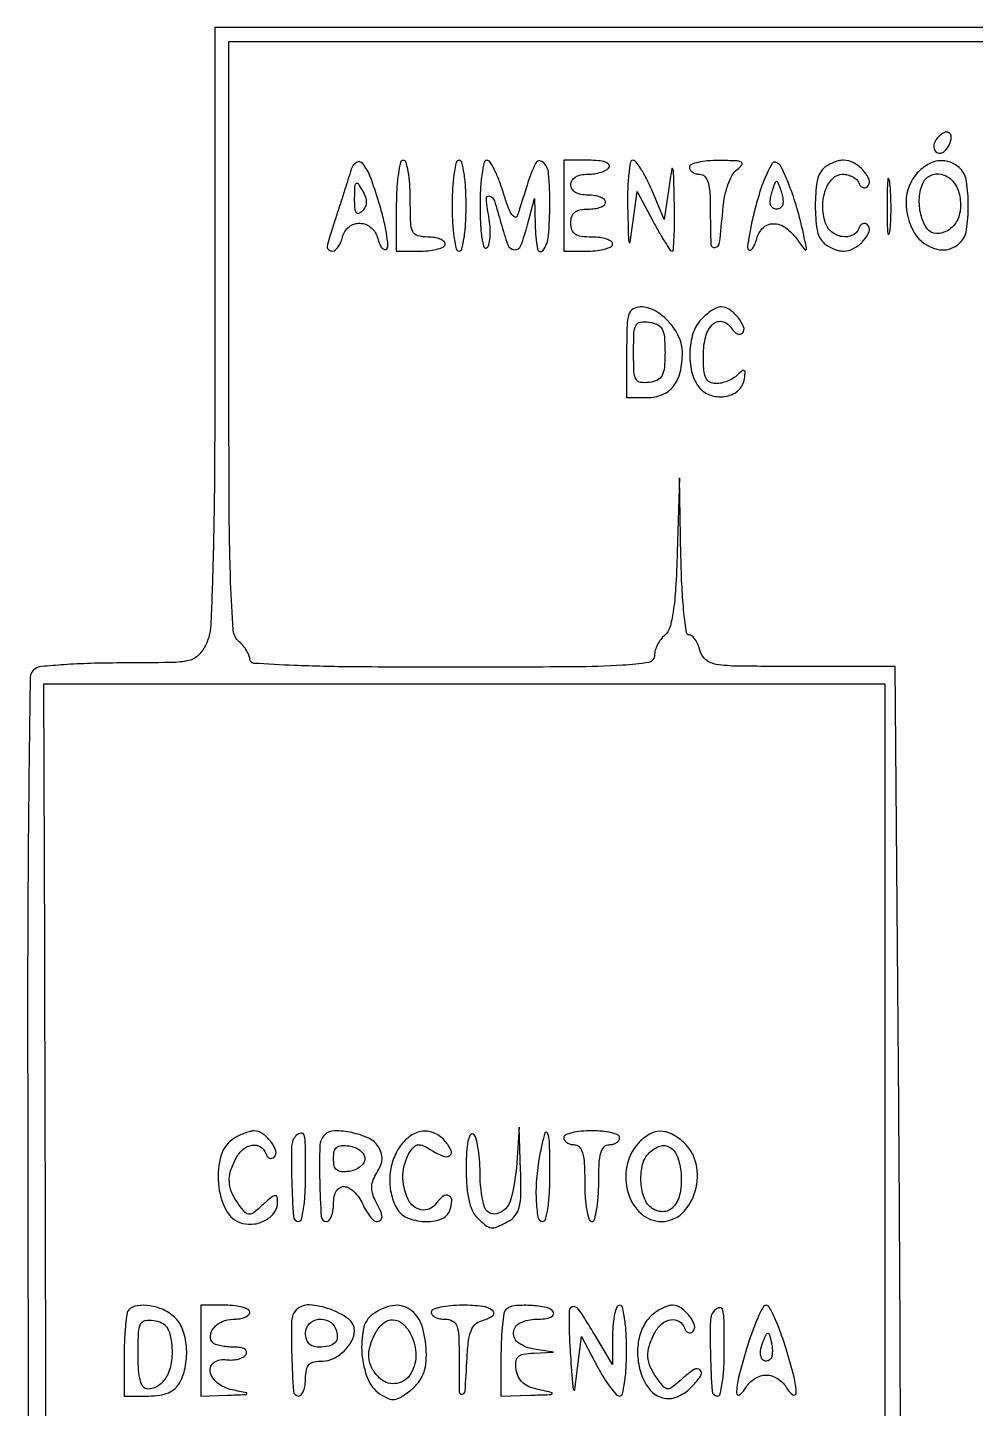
# Model space of a CAD drawing. Header units: millimetres. Extents: x 42961 to 43381, y 28224 to 28521.
# Drawn here: x 43142.59 to 43154.79, y 28340.88 to 28358.64 of the extents above; entities that cross this region are included whole.
import ezdxf

# ---------------------------------------------------------------- set-up
doc = ezdxf.new("R2010")
doc.units = ezdxf.units.MM

msp = doc.modelspace()

# ---------------------------------------------------------------- linework, layer by layer
for points in [[(43157.126, 28358.638), (43151.064, 28358.638), (43145.002, 28358.638), (43145.002, 28354.794, -0.001392), (43144.997, 28352.903, -0.005476), (43144.977, 28351.737, -0.004968), (43144.948, 28350.945, -0.097162), (43144.89, 28350.708, -0.085113), (43144.792, 28350.566, -0.145592), (43144.667, 28350.497, -0.050625), (43144.44, 28350.47, -0.003413), (43143.789, 28350.465, 0.006707), (43143.403, 28350.459, 0.009468), (43143.059, 28350.442, 0.006133), (43142.772, 28350.419, 0.119148), (43142.689, 28350.391, 0.253226), (43142.624, 28350.274, 0.000783), (43142.604, 28348.517, 0.002627), (43142.592, 28345.984, 0.000492), (43142.599, 28341.344), (43142.622, 28332.368)], [(43153.827, 28339.77, 0.000667), (43153.819, 28342.348, 0.00081), (43153.803, 28344.762), (43153.758, 28350.42), (43152.528, 28350.42, -0.002471), (43151.732, 28350.424, -0.036644), (43151.455, 28350.447, -0.131239), (43151.32, 28350.507, -0.16316), (43151.246, 28350.623, 0.038611), (43151.22, 28350.7, 0.050484), (43151.184, 28350.765, 0.060153), (43151.145, 28350.81, 0.184257), (43151.107, 28350.825, -0.373756), (43151.07, 28350.857, -0.0086), (43151.039, 28351.109, -0.014269), (43151.014, 28351.432, -0.007433), (43151, 28351.835), (43150.981, 28352.845), (43150.952, 28351.888, -0.00689), (43150.932, 28351.425, -0.022958), (43150.9, 28351.121, -0.033138), (43150.857, 28350.921, -0.150144), (43150.792, 28350.822, 0.058684), (43150.741, 28350.769, 0.043748), (43150.699, 28350.701, 0.044591), (43150.67, 28350.628, 0.072747), (43150.66, 28350.562, -0.365304), (43150.585, 28350.473, -0.027934), (43150.25, 28350.435, -0.013229), (43149.616, 28350.415, -0.001237), (43148.055, 28350.41, -0.001928), (43146.78, 28350.415, -0.008301), (43146.022, 28350.433, -0.005369), (43145.504, 28350.46, -0.396129), (43145.451, 28350.516, 0.09661), (43145.441, 28350.565, 0.041873), (43145.411, 28350.624, 0.03938), (43145.368, 28350.684, 0.042023), (43145.316, 28350.735, -0.204773), (43145.238, 28350.888, -0.008944), (43145.205, 28351.502, -0.007571), (43145.186, 28352.518, -0.001022), (43145.182, 28354.653), (43145.182, 28358.459), (43151.109, 28358.459), (43157.037, 28358.459)]]:
    msp.add_lwpolyline(points, format="xyb")
for points in [[(43154.312, 28357.231, 0.091378), (43154.267, 28357.165, 0.130128), (43154.255, 28357.094, 0.180985), (43154.28, 28357.042, 0.191777), (43154.333, 28357.022, 0.13875), (43154.367, 28357.031, 0.061199), (43154.404, 28357.061, 0.053891), (43154.439, 28357.105, 0.048303), (43154.465, 28357.156, 0.096999), (43154.479, 28357.239, 0.280386), (43154.449, 28357.286, 0.235886), (43154.387, 28357.286, 0.0791)], [(43146.758, 28356.819, -0.002418), (43146.737, 28356.752, -0.000326), (43146.692, 28356.61, -0.000376), (43146.638, 28356.442, -0.000317), (43146.581, 28356.265, 0.001596), (43146.469, 28355.913, 0.044912), (43146.449, 28355.82, 0.278017), (43146.466, 28355.781, 0.154065), (43146.518, 28355.764, 0.181596), (43146.552, 28355.777, 0.059916), (43146.588, 28355.817, 0.050447), (43146.621, 28355.875, 0.038887), (43146.645, 28355.944, -0.160335), (43146.729, 28356.075, -0.181942), (43146.871, 28356.122, -0.173531), (43147.013, 28356.064, -0.147796), (43147.098, 28355.925, 0.036107), (43147.123, 28355.854, 0.075891), (43147.153, 28355.804, 0.142813), (43147.185, 28355.783, 0.27828), (43147.213, 28355.79, 0.226606), (43147.23, 28355.839, 0.014829), (43147.21, 28355.993, 0.019195), (43147.171, 28356.181, 0.012987), (43147.113, 28356.392, 0.016073), (43147.001, 28356.724, 0.083819), (43146.904, 28356.89, 0.366226), (43146.825, 28356.904, 0.188974)], [(43147.337, 28356.348), (43147.337, 28355.764), (43147.651, 28355.764, 0.027026), (43147.772, 28355.771, 0.042582), (43147.873, 28355.791, 0.052312), (43147.945, 28355.819, 0.277684), (43147.966, 28355.854, 0.226478), (43147.949, 28355.888, 0.074992), (43147.9, 28355.917, 0.057076), (43147.827, 28355.937, 0.038131), (43147.741, 28355.944, -0.067911), (43147.613, 28355.961, -0.221767), (43147.549, 28356.016, -0.098356), (43147.522, 28356.132, -0.008616), (43147.517, 28356.438, 0.017105), (43147.51, 28356.627, 0.027868), (43147.49, 28356.787, 0.026982), (43147.462, 28356.906, 0.332234), (43147.427, 28356.932, 0.345347), (43147.391, 28356.904, 0.022017), (43147.363, 28356.763, 0.024301), (43147.343, 28356.576, 0.013867)], [(43148.055, 28356.348, 0.013867), (43148.062, 28356.12, 0.024301), (43148.081, 28355.933, 0.022017), (43148.109, 28355.792, 0.345347), (43148.145, 28355.764, 0.345347), (43148.181, 28355.792, 0.022017), (43148.209, 28355.933, 0.024301), (43148.229, 28356.12, 0.013867), (43148.235, 28356.348, 0.013867), (43148.229, 28356.576, 0.024301), (43148.209, 28356.763, 0.022017), (43148.181, 28356.904, 0.345347), (43148.145, 28356.932, 0.345347), (43148.109, 28356.904, 0.022017), (43148.081, 28356.763, 0.024301), (43148.062, 28356.576, 0.013867)], [(43148.415, 28356.343, 0.012165), (43148.42, 28356.111, 0.026571), (43148.438, 28355.934, 0.033923), (43148.465, 28355.818, 0.493524), (43148.499, 28355.805, 0.194891), (43148.528, 28355.845, 0.039173), (43148.543, 28355.934, 0.036053), (43148.545, 28356.046, 0.026863), (43148.532, 28356.17, -0.015091), (43148.496, 28356.439, -0.535895), (43148.537, 28356.472, -0.245823), (43148.599, 28356.411, -0.011776), (43148.684, 28356.123, 0.022751), (43148.773, 28355.844, 0.295974), (43148.857, 28355.781, 0.329916), (43148.94, 28355.834, 0.025567), (43149.025, 28356.101), (43149.115, 28356.438), (43149.124, 28356.101, 0.035187), (43149.154, 28355.79, 0.660453), (43149.225, 28355.773, 0.138594), (43149.295, 28355.96, 0.021935), (43149.313, 28356.355, 0.019322), (43149.297, 28356.761, 0.196321), (43149.223, 28356.909, 0.494513), (43149.128, 28356.889, 0.039314), (43149.019, 28356.612, -0.001941), (43148.985, 28356.501, -0.001727), (43148.949, 28356.386, -0.001733), (43148.916, 28356.283, -0.005351), (43148.892, 28356.213, -0.440264), (43148.862, 28356.2, -0.152233), (43148.822, 28356.236, -0.046844), (43148.771, 28356.342, -0.015526), (43148.717, 28356.505, 0.017548), (43148.661, 28356.669, 0.026342), (43148.601, 28356.806, 0.024345), (43148.543, 28356.909, 0.257098), (43148.502, 28356.932, 0.350381), (43148.468, 28356.904, 0.018991), (43148.44, 28356.759, 0.022811), (43148.421, 28356.569, 0.013891)], [(43149.492, 28356.348), (43149.492, 28355.764), (43149.807, 28355.764, 0.027026), (43149.927, 28355.771, 0.042582), (43150.029, 28355.791, 0.052312), (43150.1, 28355.819, 0.277684), (43150.121, 28355.854, 0.254951), (43150.102, 28355.889, 0.06271), (43150.042, 28355.917, 0.048861), (43149.955, 28355.937, 0.031626), (43149.852, 28355.944, -0.030703), (43149.717, 28355.952, -0.116834), (43149.638, 28355.981, -0.166173), (43149.597, 28356.036, -0.081208), (43149.582, 28356.123, -0.07578), (43149.595, 28356.207, -0.149477), (43149.633, 28356.263, -0.124434), (43149.701, 28356.294, -0.044917), (43149.807, 28356.303, 0.038131), (43149.893, 28356.31, 0.057076), (43149.965, 28356.329, 0.074992), (43150.015, 28356.358, 0.226478), (43150.031, 28356.393, 0.226478), (43150.015, 28356.427, 0.074992), (43149.965, 28356.456, 0.057076), (43149.893, 28356.476, 0.038131), (43149.807, 28356.483, -0.04716), (43149.713, 28356.492, -0.088208), (43149.642, 28356.519, -0.118484), (43149.598, 28356.562, -0.140575), (43149.582, 28356.617, -0.1393), (43149.598, 28356.673, -0.117066), (43149.641, 28356.716, -0.088683), (43149.711, 28356.743, -0.049343), (43149.801, 28356.752, 0.037634), (43149.889, 28356.759, 0.041396), (43149.973, 28356.779, 0.045439), (43150.04, 28356.807, 0.130646), (43150.076, 28356.842, 0.336396), (43150.073, 28356.878, 0.125298), (43150.028, 28356.907, 0.059005), (43149.938, 28356.926, 0.023007), (43149.812, 28356.932), (43149.492, 28356.932)], [(43150.314, 28356.326, 0.00093), (43150.324, 28355.936, 0.07576), (43150.334, 28355.877, 0.785879), (43150.348, 28355.878, 0.003179), (43150.383, 28356.123), (43150.438, 28356.528), (43150.641, 28356.146, 0.008237), (43150.722, 28356, 0.012755), (43150.796, 28355.876, 0.007033), (43150.862, 28355.777, 0.247671), (43150.886, 28355.764, 0.394374), (43150.903, 28355.78, 0.004859), (43150.913, 28355.942, 0.011096), (43150.918, 28356.138, 0.00666), (43150.916, 28356.37, 0.000893), (43150.906, 28356.766, 0.078706), (43150.896, 28356.824, 0.778894), (43150.882, 28356.823, 0.003033), (43150.844, 28356.573), (43150.786, 28356.168), (43150.624, 28356.55, 0.016589), (43150.555, 28356.696, 0.024293), (43150.485, 28356.82, 0.021622), (43150.421, 28356.912, 0.233528), (43150.381, 28356.932, 0.364653), (43150.35, 28356.906, 0.015688), (43150.328, 28356.754, 0.020512), (43150.315, 28356.558, 0.012397)], [(43151.109, 28356.842, 0.148195), (43151.119, 28356.808, 0.098894), (43151.149, 28356.779, 0.082425), (43151.192, 28356.759, 0.064853), (43151.244, 28356.752, -0.215034), (43151.308, 28356.723, -0.116723), (43151.35, 28356.645, -0.053167), (43151.373, 28356.499, -0.011576), (43151.378, 28356.243, 0.009117), (43151.386, 28355.85, 0.468008), (43151.439, 28355.809, 0.319587), (43151.497, 28355.873, 0.008321), (43151.538, 28356.278, -0.026408), (43151.562, 28356.457, -0.036098), (43151.604, 28356.614, -0.041498), (43151.659, 28356.738, -0.105683), (43151.723, 28356.812, 0.059628), (43151.785, 28356.872, 0.478963), (43151.778, 28356.906, 0.108361), (43151.707, 28356.924, 0.00681), (43151.491, 28356.929, 0.022194), (43151.344, 28356.923, 0.035693), (43151.221, 28356.905, 0.040441), (43151.132, 28356.877, 0.305269)], [(43151.974, 28356.384, 0.010432), (43151.919, 28356.168, 0.015733), (43151.881, 28355.978, 0.010496), (43151.858, 28355.822, 0.231491), (43151.872, 28355.779, 0.333342), (43151.896, 28355.776, 0.113327), (43151.924, 28355.801, 0.060976), (43151.953, 28355.853, 0.029609), (43151.976, 28355.925, -0.137923), (43152.057, 28356.064, -0.196062), (43152.189, 28356.116, -0.153926), (43152.345, 28356.066, -0.082632), (43152.49, 28355.921, 0.002781), (43152.591, 28355.782, 0.421946), (43152.609, 28355.779, 0.286343), (43152.616, 28355.8, 0.002034), (43152.576, 28355.989, 0.017143), (43152.493, 28356.318, 0.022872), (43152.394, 28356.61, 0.019782), (43152.294, 28356.84, 0.201957), (43152.217, 28356.907, 0.35459), (43152.174, 28356.89, 0.023508), (43152.109, 28356.765, 0.025621), (43152.039, 28356.594, 0.015466)], [(43152.833, 28356.824, 0.161292), (43152.752, 28356.661, 0.036451), (43152.729, 28356.348, 0.036451), (43152.752, 28356.035, 0.161292), (43152.833, 28355.872, 0.058676), (43152.886, 28355.831, 0.038987), (43152.954, 28355.796, 0.039045), (43153.026, 28355.772, 0.059819), (43153.092, 28355.764, 0.128531), (43153.225, 28355.799, 0.080699), (43153.351, 28355.899, 0.099553), (43153.421, 28356.017, 0.298807), (43153.4, 28356.103, 0.131406), (43153.37, 28356.119, 0.15914), (43153.339, 28356.116, 0.130241), (43153.31, 28356.094, 0.076562), (43153.29, 28356.056, -0.202024), (43153.208, 28355.967, -0.151124), (43153.074, 28355.949, -0.130617), (43152.939, 28356.011, -0.144593), (43152.858, 28356.13, -0.077565), (43152.826, 28356.343, -0.084882), (43152.861, 28356.55, -0.106046), (43152.953, 28356.698, -0.204576), (43153.079, 28356.752, -0.06117), (43153.147, 28356.744, -0.06146), (43153.211, 28356.719, -0.067454), (43153.262, 28356.683, -0.117653), (43153.29, 28356.64, 0.076562), (43153.31, 28356.602, 0.130241), (43153.339, 28356.58, 0.15914), (43153.37, 28356.577, 0.131406), (43153.4, 28356.593, 0.298807), (43153.421, 28356.679, 0.099553), (43153.351, 28356.797, 0.080699), (43153.225, 28356.897, 0.128531), (43153.092, 28356.932, 0.059819), (43153.026, 28356.924, 0.039045), (43152.954, 28356.9, 0.038987), (43152.886, 28356.865, 0.058676)], [(43154.042, 28356.768, 0.180069), (43153.897, 28356.403, 0.144806), (43154.008, 28355.994, 0.197498), (43154.292, 28355.787, 0.261727), (43154.594, 28355.872, 0.161292), (43154.676, 28356.035, 0.036451), (43154.698, 28356.348, 0.036451), (43154.676, 28356.661, 0.161292), (43154.594, 28356.824, 0.105388), (43154.467, 28356.906, 0.117375), (43154.324, 28356.925, 0.107241), (43154.177, 28356.877, 0.076635)], [(43153.653, 28356.348, 0.004873), (43153.655, 28356.122, 0.021409), (43153.663, 28355.989, 0.613017), (43153.676, 28355.984, 0.180442), (43153.689, 28356.009, 0.02012), (43153.7, 28356.144, 0.010546), (43153.704, 28356.313, 0.010474), (43153.7, 28356.487, 0.015806), (43153.689, 28356.638, 0.062969), (43153.676, 28356.694, 0.78507), (43153.664, 28356.692, 0.026082), (43153.656, 28356.573, 0.004587)], [(43154.578, 28356.514, -0.077355), (43154.597, 28356.314, -0.111172), (43154.547, 28356.143, -0.132117), (43154.438, 28356.03, -0.135724), (43154.288, 28355.989, -0.236597), (43154.174, 28356.046, -0.091944), (43154.094, 28356.208, -0.075928), (43154.068, 28356.422, -0.084708), (43154.108, 28356.625, -0.183816), (43154.205, 28356.733, -0.179316), (43154.351, 28356.751, -0.148277), (43154.495, 28356.668, -0.126567)], [(43146.897, 28356.276, -0.113627), (43146.852, 28356.248, -0.358555), (43146.821, 28356.26, -0.117828), (43146.804, 28356.318, -0.016922), (43146.801, 28356.442, -0.006175), (43146.804, 28356.598, -0.18983), (43146.82, 28356.633, -0.471567), (43146.844, 28356.631, -0.016776), (43146.9, 28356.541, -0.04153), (43146.939, 28356.459, -0.092968), (43146.951, 28356.391, -0.112876), (43146.937, 28356.332, -0.081552)], [(43152.303, 28356.483, -0.048265), (43152.315, 28356.407, -0.11018), (43152.306, 28356.351, -0.159863), (43152.277, 28356.316, -0.141083), (43152.232, 28356.303, -0.141083), (43152.186, 28356.316, -0.159863), (43152.158, 28356.351, -0.11018), (43152.149, 28356.407, -0.048265), (43152.161, 28356.483, -0.011694), (43152.181, 28356.552, -0.018384), (43152.201, 28356.61, -0.012941), (43152.22, 28356.655, -0.293778), (43152.232, 28356.662, -0.293778), (43152.243, 28356.655, -0.012941), (43152.262, 28356.61, -0.018384), (43152.283, 28356.552, -0.011694)], [(43150.301, 28354.462), (43150.301, 28353.878), (43150.567, 28353.878, 0.098828), (43150.761, 28353.917, 0.128894), (43150.904, 28354.026, 0.109081), (43150.991, 28354.207, 0.057415), (43151.019, 28354.456, 0.109512), (43150.974, 28354.658, 0.07617), (43150.844, 28354.854, 0.07819), (43150.665, 28354.997, 0.130296), (43150.48, 28355.046, 0.134481), (43150.385, 28355.019, 0.186514), (43150.33, 28354.95, 0.067313), (43150.306, 28354.804, 0.007414)], [(43151.258, 28354.881, 0.10887), (43151.155, 28354.702, 0.066438), (43151.114, 28354.461, 0.065894), (43151.138, 28354.215, 0.101498), (43151.226, 28354.022, 0.147644), (43151.371, 28353.913, 0.12327), (43151.562, 28353.892, 0.133458), (43151.73, 28353.963, 0.183469), (43151.813, 28354.103, 0.014458), (43151.827, 28354.197, 0.259658), (43151.816, 28354.225, 0.352769), (43151.79, 28354.225, 0.020983), (43151.728, 28354.17, -0.057941), (43151.672, 28354.127, -0.037969), (43151.599, 28354.091, -0.037973), (43151.521, 28354.066, -0.058013), (43151.45, 28354.058, -0.121724), (43151.371, 28354.077, -0.168145), (43151.321, 28354.131, -0.087194), (43151.295, 28354.233, -0.018012), (43151.289, 28354.42, -0.063625), (43151.32, 28354.665, -0.138511), (43151.415, 28354.827, -0.268321), (43151.537, 28354.857, -0.185778), (43151.652, 28354.77, 0.059049), (43151.686, 28354.727, 0.093111), (43151.724, 28354.701, 0.126234), (43151.761, 28354.695, 0.175017), (43151.791, 28354.709, 0.298571), (43151.807, 28354.789, 0.077444), (43151.738, 28354.907, 0.069356), (43151.626, 28355.011, 0.153559), (43151.516, 28355.046, 0.105766), (43151.464, 28355.034, 0.036174), (43151.395, 28354.997, 0.03405), (43151.323, 28354.944, 0.033252)], [(43150.795, 28354.462, -0.019116), (43150.787, 28354.266, -0.101285), (43150.758, 28354.163, -0.164128), (43150.698, 28354.105, -0.074836), (43150.593, 28354.074, -0.071445), (43150.48, 28354.074, -0.241106), (43150.422, 28354.115, -0.10971), (43150.396, 28354.214, -0.010782), (43150.391, 28354.462, -0.010782), (43150.396, 28354.71, -0.10971), (43150.422, 28354.809, -0.241106), (43150.48, 28354.85, -0.071445), (43150.593, 28354.85, -0.074836), (43150.698, 28354.818, -0.164128), (43150.758, 28354.761, -0.101285), (43150.787, 28354.658, -0.019116)], [(43153.624, 28341.394), (43153.624, 28332.593), (43148.235, 28332.593), (43142.846, 28332.593), (43142.834, 28338.004, 0.000041), (43142.829, 28340.324, 0.000033), (43142.823, 28342.822, 0.000033), (43142.817, 28345.131, 0.000084), (43142.812, 28346.806), (43142.802, 28350.196), (43148.213, 28350.196), (43153.624, 28350.196)], [(43145.259, 28344.357, 0.190659), (43145.083, 28344.133, 0.094374), (43145.047, 28343.768, 0.09712), (43145.146, 28343.424, 0.213144), (43145.356, 28343.256, 0.102314), (43145.512, 28343.248, 0.095282), (43145.662, 28343.301, 0.105297), (43145.771, 28343.401, 0.156028), (43145.81, 28343.523, 0.053872), (43145.803, 28343.594, 0.391229), (43145.777, 28343.612, 0.140658), (43145.73, 28343.591, 0.010107), (43145.622, 28343.498, -0.014115), (43145.5, 28343.393, -0.174086), (43145.443, 28343.373, -0.213059), (43145.392, 28343.396, -0.022358), (43145.308, 28343.501, -0.051813), (43145.221, 28343.65, -0.09219), (43145.188, 28343.787, -0.089926), (43145.205, 28343.93, -0.047346), (43145.274, 28344.095, -0.092851), (43145.366, 28344.209, -0.138175), (43145.482, 28344.262, -0.180718), (43145.587, 28344.241, -0.169715), (43145.656, 28344.156, 0.076562), (43145.676, 28344.118, 0.130241), (43145.705, 28344.096, 0.15914), (43145.736, 28344.093, 0.131406), (43145.766, 28344.109, 0.296005), (43145.786, 28344.189, 0.081485), (43145.722, 28344.308, 0.072724), (43145.614, 28344.412, 0.164453), (43145.507, 28344.445, 0.056946), (43145.458, 28344.438, 0.022086), (43145.393, 28344.418, 0.021524), (43145.323, 28344.39, 0.02492)], [(43146.413, 28344.392, 0.191557), (43146.352, 28344.25, 0.012859), (43146.351, 28343.799, 0.010308), (43146.371, 28343.344, 0.395497), (43146.439, 28343.28, 0.226478), (43146.473, 28343.297, 0.074992), (43146.502, 28343.346, 0.057076), (43146.522, 28343.419, 0.038131), (43146.529, 28343.505, -0.046972), (43146.538, 28343.599, -0.08998), (43146.565, 28343.67, -0.120808), (43146.608, 28343.714, -0.13664), (43146.665, 28343.729, -0.1326), (43146.725, 28343.713, -0.056806), (43146.792, 28343.664, -0.050694), (43146.855, 28343.591, -0.046624), (43146.904, 28343.505, 0.025934), (43146.949, 28343.419, 0.034577), (43146.999, 28343.346, 0.037004), (43147.046, 28343.295, 0.190598), (43147.082, 28343.28, 0.161505), (43147.133, 28343.298, 0.252814), (43147.153, 28343.339, 0.092221), (43147.133, 28343.417, 0.015841), (43147.066, 28343.554, -0.056962), (43147.03, 28343.643, -0.081518), (43147.021, 28343.728, -0.077611), (43147.04, 28343.814, -0.04675), (43147.087, 28343.907, 0.042626), (43147.136, 28344.002, 0.085781), (43147.154, 28344.084, 0.093378), (43147.143, 28344.162, 0.058198), (43147.103, 28344.246, 0.148389), (43146.982, 28344.351, 0.05337), (43146.763, 28344.423, 0.053353), (43146.541, 28344.446, 0.19778)], [(43147.387, 28344.248, 0.070707), (43147.293, 28344.064, 0.067539), (43147.253, 28343.858, 0.067473), (43147.269, 28343.649, 0.07032), (43147.34, 28343.454, 0.169571), (43147.474, 28343.331, 0.089291), (43147.696, 28343.279, 0.095124), (43147.91, 28343.309, 0.222654), (43148.024, 28343.419, 0.073683), (43148.053, 28343.548, 0.315315), (43148.015, 28343.612, 0.280652), (43147.936, 28343.602, 0.066645), (43147.84, 28343.502, -0.292929), (43147.658, 28343.431, -0.23501), (43147.489, 28343.563, -0.121234), (43147.423, 28343.88, -0.133555), (43147.515, 28344.179, -0.058507), (43147.569, 28344.244, -0.179882), (43147.62, 28344.267, -0.129294), (43147.686, 28344.254, -0.024814), (43147.792, 28344.195, 0.042886), (43147.94, 28344.12, 0.247122), (43148.025, 28344.128, 0.373789), (43148.043, 28344.193, 0.061871), (43147.967, 28344.311, 0.111639), (43147.833, 28344.414, 0.136077), (43147.677, 28344.44, 0.125831), (43147.521, 28344.382, 0.088092)], [(43148.235, 28343.966, 0.019038), (43148.244, 28343.741, 0.03574), (43148.27, 28343.561, 0.045307), (43148.314, 28343.424, 0.096612), (43148.376, 28343.332, 0.02205), (43148.488, 28343.23, 0.145631), (43148.556, 28343.2, 0.135273), (43148.633, 28343.211, 0.018083), (43148.78, 28343.284, 0.105018), (43148.868, 28343.358, 0.106426), (43148.919, 28343.462, 0.05594), (43148.94, 28343.629, 0.010746), (43148.937, 28343.935), (43148.92, 28344.493), (43148.888, 28344.029, -0.048722), (43148.807, 28343.554, -0.270846), (43148.63, 28343.38, -0.416651), (43148.466, 28343.479, -0.059908), (43148.415, 28343.909, 0.019058), (43148.408, 28344.081, 0.025914), (43148.388, 28344.235, 0.024736), (43148.36, 28344.357, 0.186738), (43148.325, 28344.403, 0.437088), (43148.288, 28344.393, 0.068499), (43148.259, 28344.312, 0.037016), (43148.241, 28344.169, 0.013637)], [(43149.189, 28344.167, 0.026514), (43149.144, 28343.858, 0.032342), (43149.136, 28343.565, 0.031021), (43149.16, 28343.334, 0.367523), (43149.223, 28343.28, 0.345347), (43149.259, 28343.309, 0.022017), (43149.287, 28343.449, 0.024301), (43149.307, 28343.636, 0.013867), (43149.313, 28343.864, 0.004456), (43149.309, 28344.292, 0.092526), (43149.283, 28344.417, 0.718905), (43149.247, 28344.415, 0.01603)], [(43149.492, 28344.358, 0.148195), (43149.503, 28344.324, 0.098894), (43149.532, 28344.295, 0.082425), (43149.576, 28344.275, 0.064853), (43149.627, 28344.268, -0.211442), (43149.691, 28344.24, -0.118311), (43149.733, 28344.164, -0.054498), (43149.756, 28344.021, -0.01212), (43149.762, 28343.774, 0.017105), (43149.768, 28343.585, 0.027868), (43149.788, 28343.426, 0.026982), (43149.817, 28343.307, 0.332234), (43149.852, 28343.28, 0.332234), (43149.887, 28343.307, 0.026982), (43149.915, 28343.426, 0.027868), (43149.935, 28343.585, 0.017105), (43149.942, 28343.774, -0.01212), (43149.947, 28344.021, -0.054498), (43149.97, 28344.164, -0.118311), (43150.012, 28344.24, -0.211442), (43150.076, 28344.268, 0.064853), (43150.128, 28344.275, 0.082425), (43150.171, 28344.295, 0.098894), (43150.201, 28344.324, 0.148195), (43150.211, 28344.358, 0.295869), (43150.188, 28344.393, 0.04382), (43150.105, 28344.422, 0.037669), (43149.989, 28344.441, 0.023598), (43149.852, 28344.448, 0.023598), (43149.714, 28344.441, 0.037669), (43149.598, 28344.422, 0.04382), (43149.515, 28344.393, 0.295869)], [(43150.449, 28344.284, 0.136392), (43150.302, 28343.99, 0.121664), (43150.319, 28343.649, 0.13633), (43150.487, 28343.382, 0.186592), (43150.75, 28343.28, 0.194616), (43151.016, 28343.388, 0.133121), (43151.185, 28343.672, 0.122537), (43151.195, 28344.022, 0.156276), (43151.035, 28344.299, 0.065838), (43150.879, 28344.407, 0.125464), (43150.731, 28344.44, 0.129862), (43150.589, 28344.399, 0.073135)], [(43146.05, 28344.388, 0.193173), (43145.99, 28344.249, 0.012283), (43145.991, 28343.798, 0.009829), (43146.013, 28343.343, 0.394915), (43146.08, 28343.28, 0.345347), (43146.116, 28343.309, 0.022017), (43146.144, 28343.449, 0.024301), (43146.163, 28343.636, 0.013867), (43146.169, 28343.864, 0.003511), (43146.167, 28344.253, 0.052715), (43146.151, 28344.388, 0.372822), (43146.111, 28344.417, 0.177851)], [(43146.933, 28344.089, -0.139711), (43146.918, 28344.035, -0.08408), (43146.873, 28343.985, -0.072525), (43146.808, 28343.946, -0.062417), (43146.731, 28343.925, -0.046777), (43146.631, 28343.921, -0.159873), (43146.571, 28343.943, -0.16992), (43146.539, 28343.996, -0.054436), (43146.529, 28344.089, -0.054436), (43146.539, 28344.182, -0.16992), (43146.571, 28344.234, -0.159873), (43146.631, 28344.257, -0.046777), (43146.731, 28344.252, -0.062417), (43146.808, 28344.231, -0.072525), (43146.873, 28344.192, -0.08408), (43146.918, 28344.142, -0.139711)], [(43151.001, 28343.901, -0.06689), (43150.989, 28343.646, -0.134905), (43150.902, 28343.467, -0.215811), (43150.766, 28343.406, -0.175157), (43150.615, 28343.46, -0.140903), (43150.522, 28343.597, -0.071012), (43150.485, 28343.805, -0.070692), (43150.507, 28344.016, -0.135235), (43150.591, 28344.163, -0.117125), (43150.731, 28344.25, -0.225703), (43150.859, 28344.234, -0.166296), (43150.955, 28344.112, -0.064818)], [(43143.894, 28342.143, 0.161051), (43143.871, 28342.096, 0.011119), (43143.852, 28341.947, 0.014928), (43143.839, 28341.764, 0.010625), (43143.834, 28341.559), (43143.834, 28341.035), (43144.146, 28341.035, 0.034784), (43144.292, 28341.045, 0.066819), (43144.404, 28341.077, 0.082407), (43144.489, 28341.131, 0.086353), (43144.55, 28341.209, 0.079099), (43144.625, 28341.426, 0.065038), (43144.636, 28341.671, 0.068696), (43144.585, 28341.897, 0.119756), (43144.478, 28342.054, 0.08017), (43144.337, 28342.146, 0.066291), (43144.165, 28342.196, 0.072499), (43144.003, 28342.197, 0.163098)], [(43144.822, 28341.619), (43144.822, 28341.035), (43145.159, 28341.046, 0.000977), (43145.392, 28341.054, 0.191401), (43145.413, 28341.063, 0.58989), (43145.41, 28341.074, 0.001805), (43145.226, 28341.114, -0.110977), (43145.035, 28341.202, -0.183642), (43144.942, 28341.352, -0.310337), (43144.993, 28341.469, -0.175686), (43145.151, 28341.502, 0.047794), (43145.23, 28341.499, 0.051751), (43145.305, 28341.511, 0.058014), (43145.367, 28341.536, 0.131885), (43145.403, 28341.57, 0.207635), (43145.409, 28341.607, 0.193519), (43145.386, 28341.638, 0.098389), (43145.33, 28341.658, 0.037154), (43145.247, 28341.664, -0.022874), (43145.16, 28341.668, -0.026464), (43145.079, 28341.68, -0.026941), (43145.012, 28341.697, -0.120668), (43144.978, 28341.718, -0.22194), (43144.945, 28341.809, -0.154406), (43144.988, 28341.912, -0.11472), (43145.097, 28341.994, -0.1036), (43145.236, 28342.023, 0.039889), (43145.318, 28342.03, 0.059158), (43145.388, 28342.049, 0.077805), (43145.435, 28342.079, 0.219522), (43145.451, 28342.113, 0.277684), (43145.43, 28342.148, 0.052312), (43145.359, 28342.176, 0.042582), (43145.257, 28342.196, 0.027026), (43145.137, 28342.203), (43144.822, 28342.203)], [(43146.05, 28342.143, 0.193173), (43145.99, 28342.004, 0.012283), (43145.991, 28341.553, 0.009829), (43146.013, 28341.098, 0.394915), (43146.08, 28341.035, 0.226478), (43146.114, 28341.052, 0.074992), (43146.143, 28341.101, 0.057076), (43146.163, 28341.174, 0.038131), (43146.169, 28341.26, -0.045424), (43146.18, 28341.373, -0.150302), (43146.214, 28341.439, -0.152288), (43146.279, 28341.474, -0.047029), (43146.391, 28341.484, 0.117459), (43146.529, 28341.517, 0.074723), (43146.664, 28341.613, 0.075502), (43146.764, 28341.743, 0.126501), (43146.798, 28341.876, 0.240388), (43146.721, 28342.027, 0.071303), (43146.484, 28342.152, 0.070156), (43146.218, 28342.206, 0.215143)], [(43147.034, 28342.087, 0.188112), (43146.913, 28341.898, 0.070587), (43146.895, 28341.577, 0.069335), (43146.969, 28341.257, 0.157276), (43147.122, 28341.065, 0.039492), (43147.234, 28341.004, 0.135683), (43147.315, 28340.991, 0.116673), (43147.398, 28341.021, 0.025615), (43147.522, 28341.111, 0.052324), (43147.621, 28341.21, 0.074516), (43147.684, 28341.317, 0.067664), (43147.716, 28341.445, 0.035418), (43147.723, 28341.61, 0.073207), (43147.664, 28341.945, 0.162625), (43147.511, 28342.15, 0.199314), (43147.289, 28342.197, 0.112907)], [(43147.786, 28342.113, 0.191087), (43147.8, 28342.079, 0.088204), (43147.839, 28342.049, 0.068025), (43147.897, 28342.03, 0.048028), (43147.966, 28342.023, -0.121127), (43148.061, 28342, -0.189559), (43148.115, 28341.937, -0.075661), (43148.14, 28341.806, -0.009307), (43148.145, 28341.514, 0.003601), (43148.148, 28341.091, 0.432423), (43148.184, 28341.058, 0.373206), (43148.222, 28341.097, 0.003529), (43148.247, 28341.522, -0.017129), (43148.266, 28341.74, -0.061957), (43148.3, 28341.875, -0.106447), (43148.353, 28341.957, -0.131523), (43148.432, 28342.002, 0.081763), (43148.574, 28342.065, 0.503615), (43148.578, 28342.132, 0.145727), (43148.447, 28342.188, 0.028636), (43148.19, 28342.203, 0.020945), (43148.035, 28342.196, 0.033738), (43147.905, 28342.176, 0.036969), (43147.81, 28342.148, 0.31052)], [(43148.744, 28342.143, 0.161051), (43148.72, 28342.096, 0.011119), (43148.702, 28341.947, 0.014928), (43148.689, 28341.764, 0.010625), (43148.684, 28341.559), (43148.684, 28341.035), (43149.066, 28341.046, 0.001669), (43149.305, 28341.053, 0.128115), (43149.341, 28341.064, 0.672973), (43149.339, 28341.078, 0.004599), (43149.178, 28341.114, -0.042926), (43149.054, 28341.151, -0.083626), (43148.966, 28341.205, -0.098624), (43148.909, 28341.278, -0.080471), (43148.88, 28341.373, -0.054717), (43148.877, 28341.477, -0.184555), (43148.905, 28341.538, -0.147384), (43148.973, 28341.572, -0.031312), (43149.105, 28341.587), (43149.358, 28341.601), (43149.111, 28341.638, -0.110946), (43148.913, 28341.715, -0.268831), (43148.846, 28341.852, -0.270064), (43148.932, 28341.976, -0.111381), (43149.139, 28342.023, 0.027979), (43149.245, 28342.029, 0.069343), (43149.32, 28342.048, 0.145541), (43149.357, 28342.078, 0.297719), (43149.358, 28342.113, 0.207905), (43149.269, 28342.175, 0.037153), (43149.062, 28342.2, 0.038073), (43148.853, 28342.195, 0.172151)], [(43149.575, 28342.166, 0.196032), (43149.561, 28342.133, 0.00502), (43149.56, 28341.972, 0.009952), (43149.565, 28341.78, 0.006541), (43149.578, 28341.559, 0.000657), (43149.607, 28341.156, 0.108395), (43149.62, 28341.114, 0.72286), (43149.633, 28341.116, 0.001838), (43149.669, 28341.394), (43149.72, 28341.799), (43149.922, 28341.417, 0.016787), (43150.006, 28341.271, 0.023919), (43150.091, 28341.147, 0.021464), (43150.168, 28341.055, 0.211731), (43150.213, 28341.035, 0.348832), (43150.247, 28341.063, 0.01967), (43150.275, 28341.207, 0.023253), (43150.294, 28341.395, 0.01415), (43150.301, 28341.619, 0.013867), (43150.294, 28341.847, 0.024301), (43150.275, 28342.034, 0.022017), (43150.247, 28342.174, 0.345347), (43150.211, 28342.203, 0.303081), (43150.176, 28342.179, 0.04014), (43150.147, 28342.091, 0.03557), (43150.127, 28341.967, 0.022191), (43150.12, 28341.821), (43150.119, 28341.439), (43149.891, 28341.821, 0.003366), (43149.734, 28342.078, 0.047184), (43149.669, 28342.164, 0.205766), (43149.623, 28342.185, 0.202343)], [(43150.644, 28342.09, 0.10111), (43150.525, 28341.948, 0.075871), (43150.456, 28341.754, 0.06947), (43150.445, 28341.533, 0.062174), (43150.493, 28341.307, 0.091948), (43150.604, 28341.112, 0.153089), (43150.763, 28341.012, 0.160246), (43150.945, 28341.022, 0.103059), (43151.123, 28341.139, 0.037354), (43151.253, 28341.29, 0.368338), (43151.248, 28341.367, 0.360099), (43151.169, 28341.376, 0.037059), (43151.012, 28341.253, -0.013971), (43150.889, 28341.148, -0.173822), (43150.832, 28341.128, -0.213523), (43150.781, 28341.151, -0.022315), (43150.697, 28341.256, -0.051813), (43150.61, 28341.404, -0.09219), (43150.576, 28341.542, -0.089926), (43150.594, 28341.684, -0.047346), (43150.663, 28341.849, -0.092851), (43150.755, 28341.964, -0.138175), (43150.87, 28342.017, -0.180718), (43150.975, 28341.996, -0.169715), (43151.044, 28341.911, 0.076562), (43151.065, 28341.873, 0.130241), (43151.093, 28341.851, 0.15914), (43151.125, 28341.848, 0.131406), (43151.154, 28341.864, 0.296161), (43151.175, 28341.944, 0.082822), (43151.11, 28342.063, 0.073134), (43151.001, 28342.168, 0.155612), (43150.891, 28342.203, 0.076319), (43150.84, 28342.195, 0.030498), (43150.774, 28342.17, 0.029306), (43150.705, 28342.133, 0.032663)], [(43151.438, 28342.143, 0.193173), (43151.379, 28342.004, 0.012283), (43151.38, 28341.553, 0.009829), (43151.401, 28341.098, 0.394915), (43151.468, 28341.035, 0.345347), (43151.504, 28341.063, 0.022017), (43151.532, 28341.204, 0.024301), (43151.552, 28341.391, 0.013867), (43151.558, 28341.619, 0.003511), (43151.555, 28342.008, 0.052715), (43151.539, 28342.142, 0.372822), (43151.5, 28342.171, 0.177851)], [(43151.845, 28341.641, 0.010618), (43151.743, 28341.275, 0.059453), (43151.716, 28341.074, 0.631424), (43151.758, 28341.053, 0.097998), (43151.839, 28341.148, -0.07353), (43151.885, 28341.208, -0.055652), (43151.951, 28341.259, -0.056229), (43152.025, 28341.293, -0.080157), (43152.097, 28341.305, -0.080157), (43152.169, 28341.293, -0.056229), (43152.243, 28341.259, -0.055652), (43152.309, 28341.208, -0.07353), (43152.355, 28341.148, 0.101135), (43152.439, 28341.051, 0.623934), (43152.483, 28341.073, 0.062174), (43152.456, 28341.279, 0.012035), (43152.354, 28341.641, 0.012692), (43152.281, 28341.856, 0.019652), (43152.207, 28342.038, 0.01471), (43152.137, 28342.178, 0.277559), (43152.097, 28342.203, 0.27923), (43152.057, 28342.178, 0.014844), (43151.988, 28342.038, 0.019767), (43151.916, 28341.856, 0.012751)], [(43144.447, 28341.68, -0.060433), (43144.441, 28341.463, -0.090733), (43144.381, 28341.284, -0.115335), (43144.274, 28341.168, -0.152108), (43144.138, 28341.125, -0.231728), (43144.081, 28341.153, -0.098981), (43144.043, 28341.23, -0.051656), (43144.02, 28341.366, -0.014723), (43144.014, 28341.58, -0.009195), (43144.019, 28341.855, -0.101748), (43144.045, 28341.961, -0.24511), (43144.103, 28342.005, -0.077157), (43144.216, 28342.007, -0.075557), (43144.316, 28341.977, -0.128946), (43144.382, 28341.921, -0.098233), (43144.423, 28341.829, -0.031946)], [(43146.558, 28341.897, -0.089922), (43146.577, 28341.795, -0.195448), (43146.548, 28341.721, -0.152441), (43146.468, 28341.677, -0.050372), (43146.334, 28341.664, -0.086866), (43146.265, 28341.676, -0.121151), (43146.212, 28341.711, -0.114358), (43146.18, 28341.768, -0.071747), (43146.169, 28341.843, -0.19131), (43146.217, 28341.962, -0.170968), (43146.335, 28342.023, -0.16252), (43146.47, 28341.998, -0.176115)], [(43147.521, 28341.835, -0.127036), (43147.589, 28341.554, -0.153421), (43147.505, 28341.297, -0.224276), (43147.318, 28341.194, -0.215945), (43147.115, 28341.27, -0.075043), (43147.023, 28341.395, -0.102711), (43146.984, 28341.529, -0.092054), (43147, 28341.678, -0.050191), (43147.071, 28341.849, -0.097328), (43147.173, 28341.974, -0.18274), (43147.294, 28342.016, -0.17513), (43147.417, 28341.967, -0.088793)], [(43152.15, 28341.507, -0.220948), (43152.088, 28341.484, -0.276564), (43152.039, 28341.52, -0.130073), (43152.025, 28341.615, -0.074943), (43152.055, 28341.727, -0.006675), (43152.101, 28341.83, -0.299388), (43152.12, 28341.842, -0.331063), (43152.137, 28341.829, -0.007526), (43152.164, 28341.724, -0.03472), (43152.175, 28341.657, -0.039523), (43152.176, 28341.593, -0.043304), (43152.168, 28341.539, -0.13795)]]:
    msp.add_lwpolyline(points, format="xyb", close=True)

doc.saveas('drawing.dxf')
